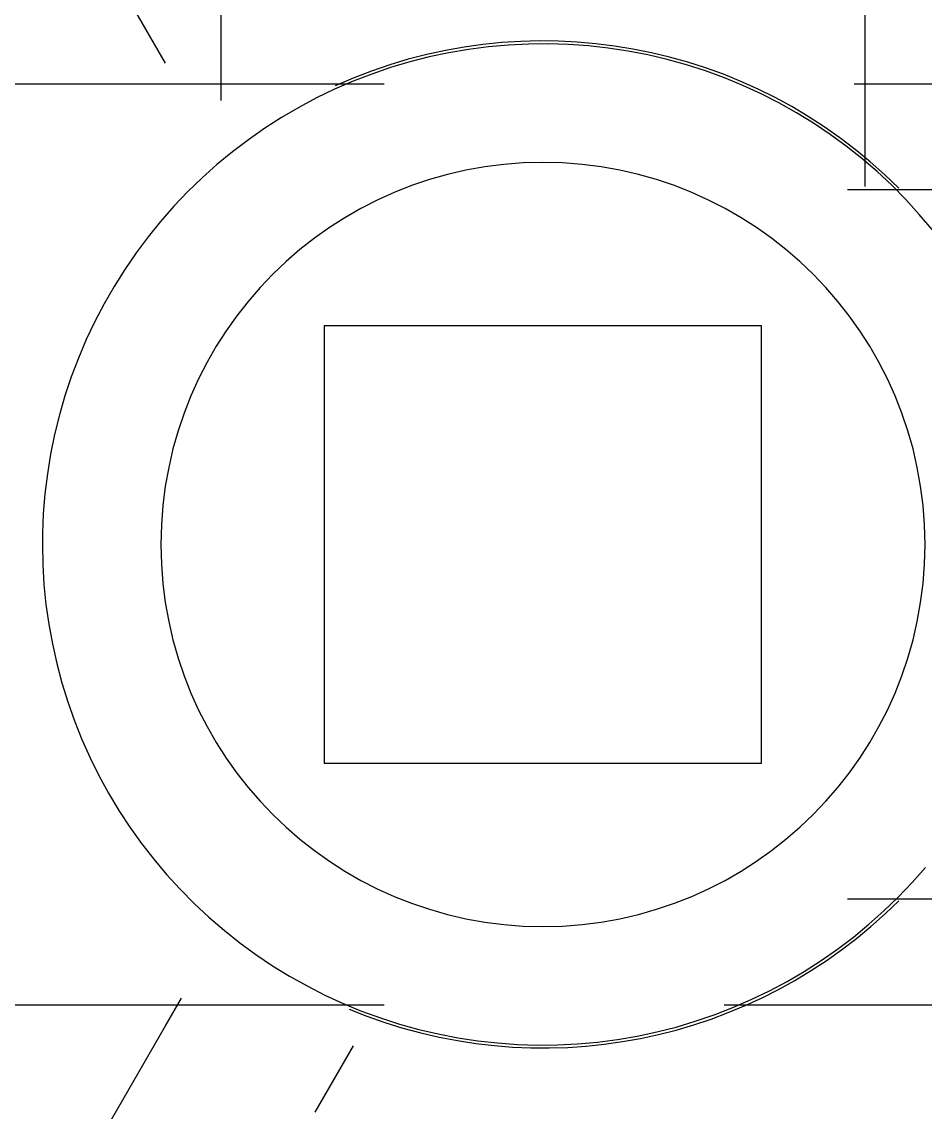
# Model space of a CAD drawing. Extents: x 6433 to 75181, y -2986 to 56414.
# Drawn here: x 39634.1 to 39683.9, y 6373.6 to 6433.7 of the extents above; entities that cross this region are included whole.
import ezdxf

# ---------------------------------------------------------------- set-up
doc = ezdxf.new("R2010")
doc.units = 0
doc.header["$MEASUREMENT"] = 0
doc.layers.add('A-Equipment', color=1, linetype='CONTINUOUS')

msp = doc.modelspace()

# ---------------------------------------------------------------- linework, layer by layer
at = {"layer": 'A-Equipment'}
for p, q in [((39642.006, 6431.448), (39624.685, 6461.449)), ((39645.062, 6442.983), (39645.062, 6429.373)), ((39680.622, 6424.625), (39680.622, 6442.983)), ((39660.932, 6432.439), (39659.832, 6432.341)), ((39660.932, 6432.439), (39659.832, 6432.341)), ((39660.932, 6432.439), (39659.832, 6432.341)), ((39660.932, 6432.439), (39659.832, 6432.341)), ((39662.036, 6432.494), (39660.932, 6432.439)), ((39662.036, 6432.494), (39660.932, 6432.439)), ((39662.036, 6432.494), (39660.932, 6432.439)), ((39662.036, 6432.494), (39660.932, 6432.439)), ((39663.141, 6432.504), (39662.036, 6432.494)), ((39663.141, 6432.504), (39662.036, 6432.494)), ((39663.141, 6432.504), (39662.036, 6432.494)), ((39663.141, 6432.504), (39662.036, 6432.494)), ((39664.245, 6432.47), (39663.141, 6432.504)), ((39664.245, 6432.47), (39663.141, 6432.504)), ((39664.245, 6432.47), (39663.141, 6432.504)), ((39664.245, 6432.47), (39663.141, 6432.504)), ((39665.347, 6432.391), (39664.245, 6432.47)), ((39665.347, 6432.391), (39664.245, 6432.47)), ((39665.347, 6432.391), (39664.245, 6432.47)), ((39665.347, 6432.391), (39664.245, 6432.47)), ((39666.445, 6432.269), (39665.347, 6432.391)), ((39666.445, 6432.269), (39665.347, 6432.391)), ((39666.445, 6432.269), (39665.347, 6432.391)), ((39666.445, 6432.269), (39665.347, 6432.391)), ((39656.567, 6431.783), (39655.496, 6431.51)), ((39656.567, 6431.783), (39655.496, 6431.51)), ((39656.567, 6431.783), (39655.496, 6431.51)), ((39656.567, 6431.783), (39655.496, 6431.51)), ((39657.647, 6432.012), (39656.567, 6431.783)), ((39657.647, 6432.012), (39656.567, 6431.783)), ((39657.647, 6432.012), (39656.567, 6431.783)), ((39657.647, 6432.012), (39656.567, 6431.783)), ((39658.736, 6432.198), (39657.647, 6432.012)), ((39658.736, 6432.198), (39657.647, 6432.012)), ((39658.736, 6432.198), (39657.647, 6432.012)), ((39658.736, 6432.198), (39657.647, 6432.012)), ((39659.832, 6432.341), (39658.736, 6432.198)), ((39659.832, 6432.341), (39658.736, 6432.198)), ((39659.832, 6432.341), (39658.736, 6432.198)), ((39659.832, 6432.341), (39658.736, 6432.198)), ((39667.537, 6432.103), (39666.445, 6432.269)), ((39667.537, 6432.103), (39666.445, 6432.269)), ((39667.537, 6432.103), (39666.445, 6432.269)), ((39667.537, 6432.103), (39666.445, 6432.269)), ((39668.622, 6431.894), (39667.537, 6432.103)), ((39668.622, 6431.894), (39667.537, 6432.103)), ((39668.622, 6431.894), (39667.537, 6432.103)), ((39668.622, 6431.894), (39667.537, 6432.103)), ((39669.698, 6431.641), (39668.622, 6431.894)), ((39669.698, 6431.641), (39668.622, 6431.894)), ((39669.698, 6431.641), (39668.622, 6431.894)), ((39669.698, 6431.641), (39668.622, 6431.894)), ((39654.437, 6431.195), (39653.391, 6430.838)), ((39654.437, 6431.195), (39653.391, 6430.838)), ((39654.437, 6431.195), (39653.391, 6430.838)), ((39654.437, 6431.195), (39653.391, 6430.838)), ((39655.496, 6431.51), (39654.437, 6431.195)), ((39655.496, 6431.51), (39654.437, 6431.195)), ((39655.496, 6431.51), (39654.437, 6431.195)), ((39655.496, 6431.51), (39654.437, 6431.195)), ((39670.762, 6431.346), (39669.698, 6431.641)), ((39670.762, 6431.346), (39669.698, 6431.641)), ((39670.762, 6431.346), (39669.698, 6431.641)), ((39670.762, 6431.346), (39669.698, 6431.641)), ((39671.814, 6431.008), (39670.762, 6431.346)), ((39671.814, 6431.008), (39670.762, 6431.346)), ((39671.814, 6431.008), (39670.762, 6431.346)), ((39671.814, 6431.008), (39670.762, 6431.346)), ((39653.391, 6430.838), (39652.361, 6430.439)), ((39653.391, 6430.838), (39652.361, 6430.439)), ((39653.391, 6430.838), (39652.361, 6430.439)), ((39653.391, 6430.838), (39652.361, 6430.439)), ((39672.852, 6430.628), (39671.814, 6431.008)), ((39672.852, 6430.628), (39671.814, 6431.008)), ((39672.852, 6430.628), (39671.814, 6431.008)), ((39672.852, 6430.628), (39671.814, 6431.008)), ((39673.873, 6430.207), (39672.852, 6430.628)), ((39673.873, 6430.207), (39672.852, 6430.628)), ((39673.873, 6430.207), (39672.852, 6430.628)), ((39673.873, 6430.207), (39672.852, 6430.628)), ((39645.668, 6430.283), (39629.932, 6430.283)), ((39654.072, 6430.283), (39629.932, 6430.283)), ((39651.347, 6430), (39650.352, 6429.52)), ((39651.347, 6430), (39650.352, 6429.52)), ((39651.347, 6430), (39650.352, 6429.52)), ((39651.347, 6430), (39650.352, 6429.52)), ((39652.361, 6430.439), (39651.347, 6430)), ((39652.361, 6430.439), (39651.347, 6430)), ((39652.361, 6430.439), (39651.347, 6430)), ((39652.361, 6430.439), (39651.347, 6430)), ((39674.877, 6429.746), (39673.873, 6430.207)), ((39674.877, 6429.746), (39673.873, 6430.207)), ((39674.877, 6429.746), (39673.873, 6430.207)), ((39674.877, 6429.746), (39673.873, 6430.207)), ((39695.753, 6430.283), (39680.017, 6430.283)), ((39650.352, 6429.52), (39649.377, 6429.001)), ((39650.352, 6429.52), (39649.377, 6429.001)), ((39650.352, 6429.52), (39649.377, 6429.001)), ((39675.862, 6429.245), (39674.877, 6429.746)), ((39675.862, 6429.245), (39674.877, 6429.746)), ((39675.862, 6429.245), (39674.877, 6429.746)), ((39675.862, 6429.245), (39674.877, 6429.746)), ((39649.377, 6429.001), (39648.423, 6428.443)), ((39649.377, 6429.001), (39648.423, 6428.443)), ((39649.377, 6429.001), (39648.423, 6428.443)), ((39676.826, 6428.705), (39675.862, 6429.245)), ((39676.826, 6428.705), (39675.862, 6429.245)), ((39676.826, 6428.705), (39675.862, 6429.245)), ((39676.826, 6428.705), (39675.862, 6429.245)), ((39648.423, 6428.443), (39647.493, 6427.848)), ((39648.423, 6428.443), (39647.493, 6427.848)), ((39648.423, 6428.443), (39647.493, 6427.848)), ((39677.767, 6428.126), (39676.826, 6428.705)), ((39677.767, 6428.126), (39676.826, 6428.705)), ((39677.767, 6428.126), (39676.826, 6428.705)), ((39677.767, 6428.126), (39676.826, 6428.705)), ((39647.493, 6427.848), (39646.587, 6427.215)), ((39647.493, 6427.848), (39646.587, 6427.215)), ((39647.493, 6427.848), (39646.587, 6427.215)), ((39678.685, 6427.511), (39677.767, 6428.126)), ((39678.685, 6427.511), (39677.767, 6428.126)), ((39678.685, 6427.511), (39677.767, 6428.126)), ((39678.685, 6427.511), (39677.767, 6428.126)), ((39646.587, 6427.215), (39645.707, 6426.548)), ((39646.587, 6427.215), (39645.707, 6426.548)), ((39646.587, 6427.215), (39645.707, 6426.548)), ((39679.577, 6426.859), (39678.685, 6427.511)), ((39679.577, 6426.859), (39678.685, 6427.511)), ((39679.577, 6426.859), (39678.685, 6427.511)), ((39679.577, 6426.859), (39678.685, 6427.511)), ((39645.707, 6426.548), (39644.854, 6425.845)), ((39645.707, 6426.548), (39644.854, 6425.845)), ((39645.707, 6426.548), (39644.854, 6425.845)), ((39680.442, 6426.173), (39679.577, 6426.859)), ((39680.442, 6426.173), (39679.577, 6426.859)), ((39680.442, 6426.173), (39679.577, 6426.859)), ((39680.442, 6426.173), (39679.577, 6426.859)), ((39644.854, 6425.845), (39644.03, 6425.109)), ((39644.854, 6425.845), (39644.03, 6425.109)), ((39644.854, 6425.845), (39644.03, 6425.109)), ((39681.279, 6425.452), (39680.442, 6426.173)), ((39681.279, 6425.452), (39680.442, 6426.173)), ((39681.279, 6425.452), (39680.442, 6426.173)), ((39681.279, 6425.452), (39680.442, 6426.173)), ((39681.279, 6425.452), (39680.442, 6426.173)), ((39682.087, 6424.698), (39681.279, 6425.452)), ((39682.087, 6424.698), (39681.279, 6425.452)), ((39682.087, 6424.698), (39681.279, 6425.452)), ((39682.087, 6424.698), (39681.279, 6425.452)), ((39682.087, 6424.698), (39681.279, 6425.452)), ((39644.03, 6425.109), (39643.236, 6424.34)), ((39644.03, 6425.109), (39643.236, 6424.34)), ((39644.03, 6425.109), (39643.236, 6424.34)), ((39682.864, 6423.913), (39682.087, 6424.698)), ((39643.236, 6424.34), (39642.474, 6423.541)), ((39643.236, 6424.34), (39642.474, 6423.541)), ((39643.236, 6424.34), (39642.474, 6423.541)), ((39695.753, 6424.443), (39679.651, 6424.443)), ((39642.474, 6423.541), (39641.744, 6422.711)), ((39642.474, 6423.541), (39641.744, 6422.711)), ((39642.474, 6423.541), (39641.744, 6422.711)), ((39683.609, 6423.097), (39682.864, 6423.913)), ((39684.321, 6422.252), (39683.609, 6423.097)), ((39641.744, 6422.711), (39641.048, 6421.853)), ((39641.744, 6422.711), (39641.048, 6421.853)), ((39641.744, 6422.711), (39641.048, 6421.853)), ((39641.048, 6421.853), (39640.387, 6420.968)), ((39641.048, 6421.853), (39640.387, 6420.968)), ((39641.048, 6421.853), (39640.387, 6420.968)), ((39640.387, 6420.968), (39639.761, 6420.057)), ((39640.387, 6420.968), (39639.761, 6420.057)), ((39640.387, 6420.968), (39639.761, 6420.057)), ((39639.761, 6420.057), (39639.173, 6419.122)), ((39639.761, 6420.057), (39639.173, 6419.122)), ((39639.761, 6420.057), (39639.173, 6419.122)), ((39639.173, 6419.122), (39638.623, 6418.164)), ((39639.173, 6419.122), (39638.623, 6418.164)), ((39639.173, 6419.122), (39638.623, 6418.164)), ((39638.623, 6418.164), (39638.111, 6417.185)), ((39638.623, 6418.164), (39638.111, 6417.185)), ((39638.623, 6418.164), (39638.111, 6417.185)), ((39638.111, 6417.185), (39637.639, 6416.186)), ((39638.111, 6417.185), (39637.639, 6416.186)), ((39638.111, 6417.185), (39637.639, 6416.186)), ((39674.907, 6416.948), (39650.777, 6416.948)), ((39650.777, 6416.948), (39650.777, 6392.818)), ((39674.907, 6392.818), (39674.907, 6416.948)), ((39637.639, 6416.186), (39637.207, 6415.169)), ((39637.639, 6416.186), (39637.207, 6415.169)), ((39637.639, 6416.186), (39637.207, 6415.169)), ((39637.207, 6415.169), (39636.816, 6414.136)), ((39637.207, 6415.169), (39636.816, 6414.136)), ((39637.207, 6415.169), (39636.816, 6414.136)), ((39636.816, 6414.136), (39636.467, 6413.088)), ((39636.816, 6414.136), (39636.467, 6413.088)), ((39636.816, 6414.136), (39636.467, 6413.088)), ((39636.467, 6413.088), (39636.16, 6412.026)), ((39636.467, 6413.088), (39636.16, 6412.026)), ((39636.467, 6413.088), (39636.16, 6412.026)), ((39636.16, 6412.026), (39635.895, 6410.954)), ((39636.16, 6412.026), (39635.895, 6410.954)), ((39636.16, 6412.026), (39635.895, 6410.954)), ((39635.895, 6410.954), (39635.674, 6409.871)), ((39635.895, 6410.954), (39635.674, 6409.871)), ((39635.895, 6410.954), (39635.674, 6409.871)), ((39635.674, 6409.871), (39635.496, 6408.781)), ((39635.674, 6409.871), (39635.496, 6408.781)), ((39635.674, 6409.871), (39635.496, 6408.781)), ((39635.496, 6408.781), (39635.362, 6407.684)), ((39635.496, 6408.781), (39635.362, 6407.684)), ((39635.496, 6408.781), (39635.362, 6407.684)), ((39635.362, 6407.684), (39635.272, 6406.583)), ((39635.362, 6407.684), (39635.272, 6406.583)), ((39635.362, 6407.684), (39635.272, 6406.583)), ((39635.272, 6406.583), (39635.226, 6405.479)), ((39635.272, 6406.583), (39635.226, 6405.479)), ((39635.272, 6406.583), (39635.226, 6405.479)), ((39635.226, 6405.479), (39635.22, 6404.883)), ((39635.226, 6405.479), (39635.22, 6404.883)), ((39635.226, 6405.479), (39635.22, 6404.883)), ((39635.22, 6404.883), (39635.242, 6403.778)), ((39635.22, 6404.883), (39635.242, 6403.778)), ((39635.22, 6404.883), (39635.242, 6403.778)), ((39635.242, 6403.778), (39635.308, 6402.675)), ((39635.242, 6403.778), (39635.308, 6402.675)), ((39635.242, 6403.778), (39635.308, 6402.675)), ((39635.308, 6402.675), (39635.419, 6401.576)), ((39635.308, 6402.675), (39635.419, 6401.576)), ((39635.308, 6402.675), (39635.419, 6401.576)), ((39635.419, 6401.576), (39635.573, 6400.482)), ((39635.419, 6401.576), (39635.573, 6400.482)), ((39635.419, 6401.576), (39635.573, 6400.482)), ((39635.573, 6400.482), (39635.771, 6399.395)), ((39635.573, 6400.482), (39635.771, 6399.395)), ((39635.573, 6400.482), (39635.771, 6399.395)), ((39635.771, 6399.395), (39636.012, 6398.317)), ((39635.771, 6399.395), (39636.012, 6398.317)), ((39635.771, 6399.395), (39636.012, 6398.317)), ((39636.012, 6398.317), (39636.296, 6397.249)), ((39636.012, 6398.317), (39636.296, 6397.249)), ((39636.012, 6398.317), (39636.296, 6397.249)), ((39636.296, 6397.249), (39636.622, 6396.194)), ((39636.296, 6397.249), (39636.622, 6396.194)), ((39636.296, 6397.249), (39636.622, 6396.194)), ((39636.622, 6396.194), (39636.991, 6395.152)), ((39636.622, 6396.194), (39636.991, 6395.152)), ((39636.622, 6396.194), (39636.991, 6395.152)), ((39636.991, 6395.152), (39637.4, 6394.126)), ((39636.991, 6395.152), (39637.4, 6394.126)), ((39636.991, 6395.152), (39637.4, 6394.126)), ((39637.4, 6394.126), (39637.851, 6393.117)), ((39637.4, 6394.126), (39637.851, 6393.117)), ((39637.4, 6394.126), (39637.851, 6393.117)), ((39637.851, 6393.117), (39638.341, 6392.127)), ((39637.851, 6393.117), (39638.341, 6392.127)), ((39637.851, 6393.117), (39638.341, 6392.127)), ((39650.777, 6392.818), (39674.907, 6392.818)), ((39638.341, 6392.127), (39638.871, 6391.158)), ((39638.341, 6392.127), (39638.871, 6391.158)), ((39638.341, 6392.127), (39638.871, 6391.158)), ((39638.871, 6391.158), (39639.439, 6390.21)), ((39638.871, 6391.158), (39639.439, 6390.21)), ((39638.871, 6391.158), (39639.439, 6390.21)), ((39639.439, 6390.21), (39640.045, 6389.286)), ((39639.439, 6390.21), (39640.045, 6389.286)), ((39639.439, 6390.21), (39640.045, 6389.286)), ((39640.045, 6389.286), (39640.687, 6388.387)), ((39640.045, 6389.286), (39640.687, 6388.387)), ((39640.045, 6389.286), (39640.687, 6388.387)), ((39640.687, 6388.387), (39641.364, 6387.514)), ((39640.687, 6388.387), (39641.364, 6387.514)), ((39640.687, 6388.387), (39641.364, 6387.514)), ((39641.364, 6387.514), (39642.076, 6386.669)), ((39641.364, 6387.514), (39642.076, 6386.669)), ((39641.364, 6387.514), (39642.076, 6386.669)), ((39642.076, 6386.669), (39642.821, 6385.853)), ((39642.076, 6386.669), (39642.821, 6385.853)), ((39642.076, 6386.669), (39642.821, 6385.853)), ((39683.211, 6386.225), (39683.941, 6387.054)), ((39682.449, 6385.425), (39683.211, 6386.225)), ((39642.821, 6385.853), (39643.598, 6385.068)), ((39642.821, 6385.853), (39643.598, 6385.068)), ((39642.821, 6385.853), (39643.598, 6385.068)), ((39643.598, 6385.068), (39644.405, 6384.314)), ((39643.598, 6385.068), (39644.405, 6384.314)), ((39643.598, 6385.068), (39644.405, 6384.314)), ((39679.651, 6385.322), (39695.753, 6385.322)), ((39681.655, 6384.657), (39682.449, 6385.425)), ((39681.655, 6384.657), (39682.449, 6385.425)), ((39681.655, 6384.657), (39682.449, 6385.425)), ((39681.655, 6384.657), (39682.449, 6385.425)), ((39681.655, 6384.657), (39682.449, 6385.425)), ((39644.405, 6384.314), (39645.243, 6383.593)), ((39644.405, 6384.314), (39645.243, 6383.593)), ((39644.405, 6384.314), (39645.243, 6383.593)), ((39680.831, 6383.921), (39681.655, 6384.657)), ((39680.831, 6383.921), (39681.655, 6384.657)), ((39680.831, 6383.921), (39681.655, 6384.657)), ((39680.831, 6383.921), (39681.655, 6384.657)), ((39680.831, 6383.921), (39681.655, 6384.657)), ((39679.978, 6383.218), (39680.831, 6383.921)), ((39679.978, 6383.218), (39680.831, 6383.921)), ((39679.978, 6383.218), (39680.831, 6383.921)), ((39679.978, 6383.218), (39680.831, 6383.921)), ((39679.978, 6383.218), (39680.831, 6383.921)), ((39645.243, 6383.593), (39646.108, 6382.906)), ((39645.243, 6383.593), (39646.108, 6382.906)), ((39645.243, 6383.593), (39646.108, 6382.906)), ((39679.098, 6382.55), (39679.978, 6383.218)), ((39679.098, 6382.55), (39679.978, 6383.218)), ((39679.098, 6382.55), (39679.978, 6383.218)), ((39679.098, 6382.55), (39679.978, 6383.218)), ((39679.098, 6382.55), (39679.978, 6383.218)), ((39646.108, 6382.906), (39647, 6382.255)), ((39646.108, 6382.906), (39647, 6382.255)), ((39646.108, 6382.906), (39647, 6382.255)), ((39678.192, 6381.918), (39679.098, 6382.55)), ((39678.192, 6381.918), (39679.098, 6382.55)), ((39678.192, 6381.918), (39679.098, 6382.55)), ((39678.192, 6381.918), (39679.098, 6382.55)), ((39678.192, 6381.918), (39679.098, 6382.55)), ((39647, 6382.255), (39647.918, 6381.639)), ((39647, 6382.255), (39647.918, 6381.639)), ((39647, 6382.255), (39647.918, 6381.639)), ((39677.262, 6381.322), (39678.192, 6381.918)), ((39677.262, 6381.322), (39678.192, 6381.918)), ((39677.262, 6381.322), (39678.192, 6381.918)), ((39677.262, 6381.322), (39678.192, 6381.918)), ((39677.262, 6381.322), (39678.192, 6381.918)), ((39647.918, 6381.639), (39648.859, 6381.061)), ((39647.918, 6381.639), (39648.859, 6381.061)), ((39647.918, 6381.639), (39648.859, 6381.061)), ((39676.308, 6380.765), (39677.262, 6381.322)), ((39676.308, 6380.765), (39677.262, 6381.322)), ((39676.308, 6380.765), (39677.262, 6381.322)), ((39676.308, 6380.765), (39677.262, 6381.322)), ((39676.308, 6380.765), (39677.262, 6381.322)), ((39648.859, 6381.061), (39649.823, 6380.521)), ((39648.859, 6381.061), (39649.823, 6380.521)), ((39648.859, 6381.061), (39649.823, 6380.521)), ((39675.333, 6380.245), (39676.308, 6380.765)), ((39675.333, 6380.245), (39676.308, 6380.765)), ((39675.333, 6380.245), (39676.308, 6380.765)), ((39675.333, 6380.245), (39676.308, 6380.765)), ((39675.333, 6380.245), (39676.308, 6380.765)), ((39649.823, 6380.521), (39650.808, 6380.02)), ((39649.823, 6380.521), (39650.808, 6380.02)), ((39649.823, 6380.521), (39650.808, 6380.02)), ((39650.808, 6380.02), (39651.812, 6379.558)), ((39650.808, 6380.02), (39651.812, 6379.558)), ((39650.808, 6380.02), (39651.812, 6379.558)), ((39650.808, 6380.02), (39651.812, 6379.558)), ((39650.808, 6380.02), (39651.812, 6379.558)), ((39650.808, 6380.02), (39651.812, 6379.558)), ((39650.808, 6380.02), (39651.812, 6379.558)), ((39650.808, 6380.02), (39651.812, 6379.558)), ((39674.337, 6379.766), (39675.333, 6380.245)), ((39674.337, 6379.766), (39675.333, 6380.245)), ((39674.337, 6379.766), (39675.333, 6380.245)), ((39674.337, 6379.766), (39675.333, 6380.245)), ((39674.337, 6379.766), (39675.333, 6380.245)), ((39674.337, 6379.766), (39675.333, 6380.245)), ((39674.337, 6379.766), (39675.333, 6380.245)), ((39674.337, 6379.766), (39675.333, 6380.245)), ((39629.932, 6379.483), (39652.85, 6379.483)), ((39629.932, 6379.483), (39654.072, 6379.483)), ((39642.006, 6378.317), (39642.888, 6379.845)), ((39651.812, 6379.558), (39652.833, 6379.138)), ((39651.812, 6379.558), (39652.833, 6379.138)), ((39651.812, 6379.558), (39652.833, 6379.138)), ((39651.812, 6379.558), (39652.833, 6379.138)), ((39651.812, 6379.558), (39652.833, 6379.138)), ((39651.812, 6379.558), (39652.833, 6379.138)), ((39651.812, 6379.558), (39652.833, 6379.138)), ((39651.812, 6379.558), (39652.833, 6379.138)), ((39672.835, 6379.483), (39695.753, 6379.483)), ((39673.324, 6379.326), (39674.337, 6379.766)), ((39673.324, 6379.326), (39674.337, 6379.766)), ((39673.324, 6379.326), (39674.337, 6379.766)), ((39673.324, 6379.326), (39674.337, 6379.766)), ((39673.324, 6379.326), (39674.337, 6379.766)), ((39673.324, 6379.326), (39674.337, 6379.766)), ((39673.324, 6379.326), (39674.337, 6379.766)), ((39673.324, 6379.326), (39674.337, 6379.766)), ((39652.833, 6379.138), (39653.871, 6378.758)), ((39652.833, 6379.138), (39653.871, 6378.758)), ((39652.833, 6379.138), (39653.871, 6378.758)), ((39652.833, 6379.138), (39653.871, 6378.758)), ((39671.248, 6378.57), (39672.294, 6378.927)), ((39671.248, 6378.57), (39672.294, 6378.927)), ((39671.248, 6378.57), (39672.294, 6378.927)), ((39671.248, 6378.57), (39672.294, 6378.927)), ((39672.294, 6378.927), (39673.324, 6379.326)), ((39672.294, 6378.927), (39673.324, 6379.326)), ((39672.294, 6378.927), (39673.324, 6379.326)), ((39672.294, 6378.927), (39673.324, 6379.326)), ((39624.685, 6348.317), (39642.006, 6378.317)), ((39653.871, 6378.758), (39654.923, 6378.42)), ((39653.871, 6378.758), (39654.923, 6378.42)), ((39653.871, 6378.758), (39654.923, 6378.42)), ((39653.871, 6378.758), (39654.923, 6378.42)), ((39654.923, 6378.42), (39655.987, 6378.124)), ((39654.923, 6378.42), (39655.987, 6378.124)), ((39654.923, 6378.42), (39655.987, 6378.124)), ((39654.923, 6378.42), (39655.987, 6378.124)), ((39654.923, 6378.42), (39655.987, 6378.124)), ((39654.923, 6378.42), (39655.987, 6378.124)), ((39654.923, 6378.42), (39655.987, 6378.124)), ((39654.923, 6378.42), (39655.987, 6378.124)), ((39669.118, 6377.983), (39670.189, 6378.255)), ((39669.118, 6377.983), (39670.189, 6378.255)), ((39669.118, 6377.983), (39670.189, 6378.255)), ((39669.118, 6377.983), (39670.189, 6378.255)), ((39669.118, 6377.983), (39670.189, 6378.255)), ((39669.118, 6377.983), (39670.189, 6378.255)), ((39669.118, 6377.983), (39670.189, 6378.255)), ((39669.118, 6377.983), (39670.189, 6378.255)), ((39670.189, 6378.255), (39671.248, 6378.57)), ((39670.189, 6378.255), (39671.248, 6378.57)), ((39670.189, 6378.255), (39671.248, 6378.57)), ((39670.189, 6378.255), (39671.248, 6378.57)), ((39655.987, 6378.124), (39657.063, 6377.872)), ((39655.987, 6378.124), (39657.063, 6377.872)), ((39655.987, 6378.124), (39657.063, 6377.872)), ((39655.987, 6378.124), (39657.063, 6377.872)), ((39655.987, 6378.124), (39657.063, 6377.872)), ((39655.987, 6378.124), (39657.063, 6377.872)), ((39655.987, 6378.124), (39657.063, 6377.872)), ((39655.987, 6378.124), (39657.063, 6377.872)), ((39657.063, 6377.872), (39658.148, 6377.662)), ((39657.063, 6377.872), (39658.148, 6377.662)), ((39657.063, 6377.872), (39658.148, 6377.662)), ((39657.063, 6377.872), (39658.148, 6377.662)), ((39657.063, 6377.872), (39658.148, 6377.662)), ((39657.063, 6377.872), (39658.148, 6377.662)), ((39657.063, 6377.872), (39658.148, 6377.662)), ((39657.063, 6377.872), (39658.148, 6377.662)), ((39658.148, 6377.662), (39659.24, 6377.496)), ((39658.148, 6377.662), (39659.24, 6377.496)), ((39658.148, 6377.662), (39659.24, 6377.496)), ((39658.148, 6377.662), (39659.24, 6377.496)), ((39658.148, 6377.662), (39659.24, 6377.496)), ((39658.148, 6377.662), (39659.24, 6377.496)), ((39658.148, 6377.662), (39659.24, 6377.496)), ((39658.148, 6377.662), (39659.24, 6377.496)), ((39666.949, 6377.567), (39668.038, 6377.753)), ((39666.949, 6377.567), (39668.038, 6377.753)), ((39666.949, 6377.567), (39668.038, 6377.753)), ((39666.949, 6377.567), (39668.038, 6377.753)), ((39666.949, 6377.567), (39668.038, 6377.753)), ((39666.949, 6377.567), (39668.038, 6377.753)), ((39666.949, 6377.567), (39668.038, 6377.753)), ((39666.949, 6377.567), (39668.038, 6377.753)), ((39668.038, 6377.753), (39669.118, 6377.983)), ((39668.038, 6377.753), (39669.118, 6377.983)), ((39668.038, 6377.753), (39669.118, 6377.983)), ((39668.038, 6377.753), (39669.118, 6377.983)), ((39668.038, 6377.753), (39669.118, 6377.983)), ((39668.038, 6377.753), (39669.118, 6377.983)), ((39668.038, 6377.753), (39669.118, 6377.983)), ((39668.038, 6377.753), (39669.118, 6377.983)), ((39652.371, 6377.22), (39650.255, 6373.555)), ((39659.24, 6377.496), (39660.338, 6377.374)), ((39659.24, 6377.496), (39660.338, 6377.374)), ((39659.24, 6377.496), (39660.338, 6377.374)), ((39659.24, 6377.496), (39660.338, 6377.374)), ((39659.24, 6377.496), (39660.338, 6377.374)), ((39659.24, 6377.496), (39660.338, 6377.374)), ((39659.24, 6377.496), (39660.338, 6377.374)), ((39659.24, 6377.496), (39660.338, 6377.374)), ((39660.338, 6377.374), (39661.44, 6377.296)), ((39660.338, 6377.374), (39661.44, 6377.296)), ((39660.338, 6377.374), (39661.44, 6377.296)), ((39660.338, 6377.374), (39661.44, 6377.296)), ((39660.338, 6377.374), (39661.44, 6377.296)), ((39660.338, 6377.374), (39661.44, 6377.296)), ((39660.338, 6377.374), (39661.44, 6377.296)), ((39660.338, 6377.374), (39661.44, 6377.296)), ((39661.44, 6377.296), (39662.544, 6377.262)), ((39661.44, 6377.296), (39662.544, 6377.262)), ((39661.44, 6377.296), (39662.544, 6377.262)), ((39661.44, 6377.296), (39662.544, 6377.262)), ((39661.44, 6377.296), (39662.544, 6377.262)), ((39661.44, 6377.296), (39662.544, 6377.262)), ((39661.44, 6377.296), (39662.544, 6377.262)), ((39661.44, 6377.296), (39662.544, 6377.262)), ((39662.544, 6377.262), (39663.649, 6377.272)), ((39662.544, 6377.262), (39663.649, 6377.272)), ((39662.544, 6377.262), (39663.649, 6377.272)), ((39662.544, 6377.262), (39663.649, 6377.272)), ((39662.544, 6377.262), (39663.649, 6377.272)), ((39662.544, 6377.262), (39663.649, 6377.272)), ((39662.544, 6377.262), (39663.649, 6377.272)), ((39662.544, 6377.262), (39663.649, 6377.272)), ((39663.649, 6377.272), (39664.753, 6377.326)), ((39663.649, 6377.272), (39664.753, 6377.326)), ((39663.649, 6377.272), (39664.753, 6377.326)), ((39663.649, 6377.272), (39664.753, 6377.326)), ((39663.649, 6377.272), (39664.753, 6377.326)), ((39663.649, 6377.272), (39664.753, 6377.326)), ((39663.649, 6377.272), (39664.753, 6377.326)), ((39663.649, 6377.272), (39664.753, 6377.326)), ((39664.753, 6377.326), (39665.853, 6377.425)), ((39664.753, 6377.326), (39665.853, 6377.425)), ((39664.753, 6377.326), (39665.853, 6377.425)), ((39664.753, 6377.326), (39665.853, 6377.425)), ((39664.753, 6377.326), (39665.853, 6377.425)), ((39664.753, 6377.326), (39665.853, 6377.425)), ((39664.753, 6377.326), (39665.853, 6377.425)), ((39664.753, 6377.326), (39665.853, 6377.425)), ((39665.853, 6377.425), (39666.949, 6377.567)), ((39665.853, 6377.425), (39666.949, 6377.567)), ((39665.853, 6377.425), (39666.949, 6377.567)), ((39665.853, 6377.425), (39666.949, 6377.567)), ((39665.853, 6377.425), (39666.949, 6377.567)), ((39665.853, 6377.425), (39666.949, 6377.567)), ((39665.853, 6377.425), (39666.949, 6377.567)), ((39665.853, 6377.425), (39666.949, 6377.567))]:
    msp.add_line(p, q, dxfattribs=at)
for radius, start, end in [(27.783, 45.03676, 114.36308), (21.082, 90, 270), (21.082, 270, 90), (27.783, 247.3619, 314.96324)]:
    msp.add_arc((39662.842, 6404.883), radius, start, end, dxfattribs=at)

doc.saveas('drawing.dxf')
